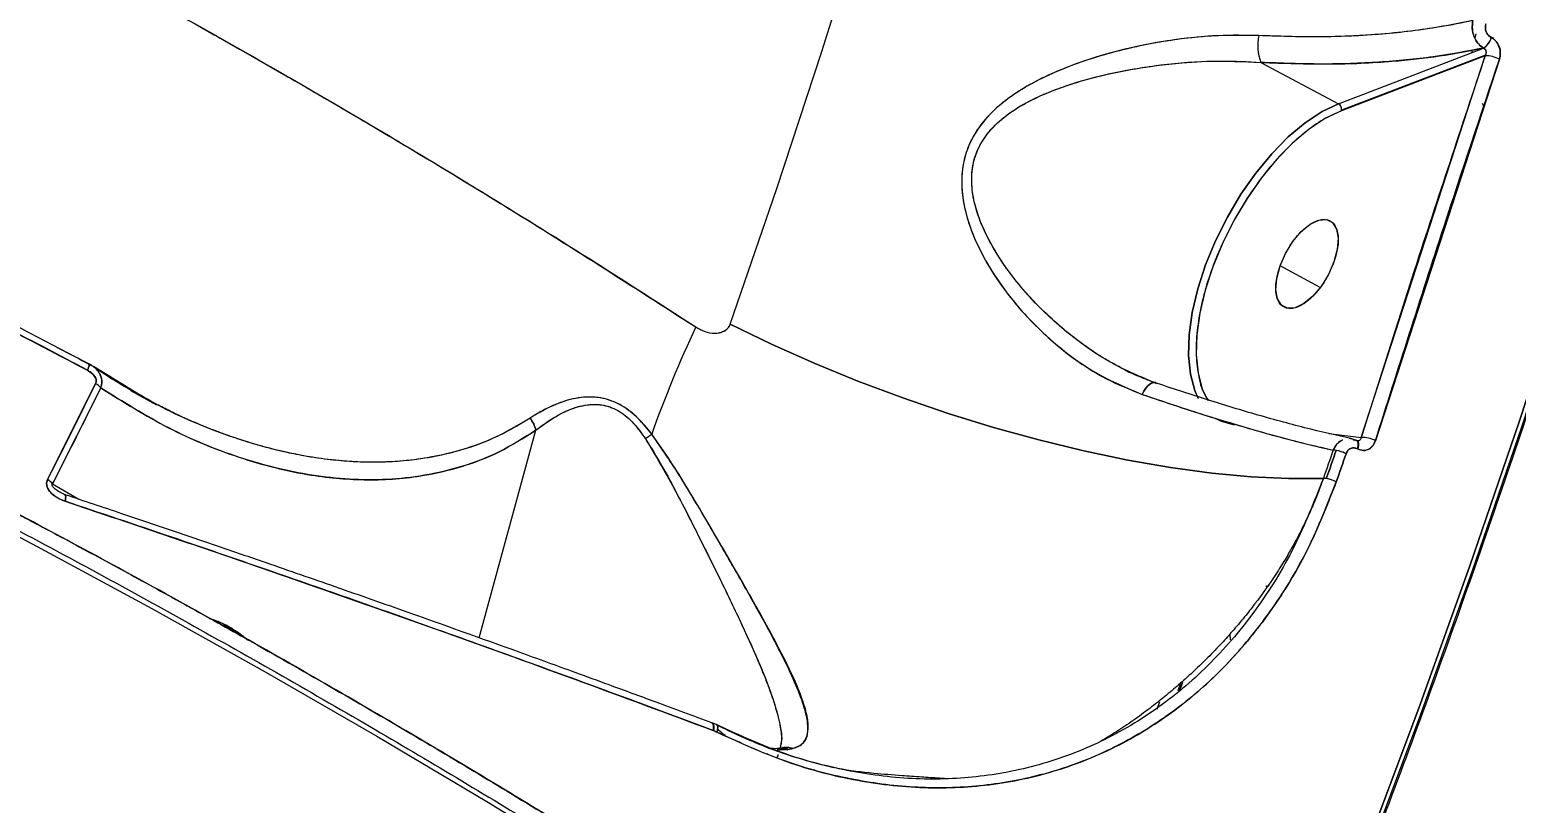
# Model space of a CAD drawing. Header units: millimetres. Extents: x -6234 to 7498, y -6127 to 5103.
# Drawn here: x 4797.5 to 4934.3, y -143.7 to -72.5 of the extents above; entities that cross this region are included whole.
import ezdxf

# ---------------------------------------------------------------- set-up
doc = ezdxf.new("R2010")
doc.units = ezdxf.units.MM
for name, color, linetype in [('DIKOM_ОБЪЕКТ', 7, 'Continuous'), ('DIKOM_РАЗМЕР_ЗОНА', 7, 'Continuous'), ('DIKOM_РАЗМЕР_ОБЪЕКТА', 7, 'Continuous')]:
    doc.layers.add(name, color=color, linetype=linetype)
doc.styles.add('style1', font='arial.ttf', dxfattribs={"width": 0.8})
doc.dimstyles.new('1-50', dxfattribs={"dimtxt": 300, "dimasz": 200, "dimexe": 100, "dimexo": 0, "dimgap": 100, "dimtad": 1, "dimtxsty": 'style1', "dimcen": 200, "dimclrd": 7, "dimclre": 7, "dimclrt": 7, "dimadec": 1, "dimazin": 2, "dimtfac": 1, "dimtmove": 0, "dimatfit": 2, "dimfxl": 0, "dimlwd": 25, "dimlwe": 18, "dimarcsym": 0})

# ---------------------------------------------------------------- blocks, each defined once
blk = doc.blocks.new('*D10')
at = {"layer": 'Defpoints', "color": 0, "transparency": 16777216}
for p in [(5627.97, 903.07), (-3229.39, -1461.51), (5627.97, -5097.58)]:
    blk.add_point(p, dxfattribs=at)
at = {"layer": 'DIKOM_РАЗМЕР_ОБЪЕКТА', "color": 7, "lineweight": 18, "transparency": 16777216}
for p, q in [((5627.97, 903.07), (5627.97, -5197.58)), ((-3229.39, -1461.51), (-3229.39, -5197.58))]:
    blk.add_line(p, q, dxfattribs=at)
at = {"layer": 'DIKOM_РАЗМЕР_ОБЪЕКТА', "color": 7, "lineweight": 25, "transparency": 16777216}
blk.add_line((-3029.39, -5097.58), (5427.97, -5097.58), dxfattribs=at)
at = {"layer": 'DIKOM_РАЗМЕР_ОБЪЕКТА', "color": 7, "transparency": 16777216}
for points in [[(-3029.39, -5064.25), (-3029.39, -5130.92), (-3229.39, -5097.58)], [(5427.97, -5064.25), (5427.97, -5130.92), (5627.97, -5097.58)]]:
    blk.add_solid(points, dxfattribs=at)
at = {"layer": 'DIKOM_РАЗМЕР_ОБЪЕКТА', "color": 7, "lineweight": 40, "transparency": 16777216, "insert": (1488.3, -4844.41), "char_height": 300, "attachment_point": 5, "style": 'style1'}
blk.add_mtext('8850', dxfattribs=at)
blk = doc.blocks.new('*D13')
at = {"layer": 'Defpoints', "color": 0, "transparency": 16777216}
for p in [(7498.07, 1778.2), (-5229.39, -1831.36), (7498.07, -6026.74)]:
    blk.add_point(p, dxfattribs=at)
at = {"layer": 'DIKOM_РАЗМЕР_ЗОНА', "color": 7, "lineweight": 18, "transparency": 16777216}
for p, q in [((7498.07, 1778.2), (7498.07, -6126.74)), ((-5229.39, -1831.36), (-5229.39, -6126.74))]:
    blk.add_line(p, q, dxfattribs=at)
at = {"layer": 'DIKOM_РАЗМЕР_ЗОНА', "color": 7, "lineweight": 25, "transparency": 16777216}
blk.add_line((-5029.39, -6026.74), (7298.07, -6026.74), dxfattribs=at)
at = {"layer": 'DIKOM_РАЗМЕР_ЗОНА', "color": 7, "transparency": 16777216}
for points in [[(-5029.39, -5993.4), (-5029.39, -6060.07), (-5229.39, -6026.74)], [(7298.07, -5993.4), (7298.07, -6060.07), (7498.07, -6026.74)]]:
    blk.add_solid(points, dxfattribs=at)
at = {"layer": 'DIKOM_РАЗМЕР_ЗОНА', "color": 7, "transparency": 16777216, "insert": (1560.69, -5773.56), "char_height": 300, "attachment_point": 5, "style": 'style1'}
blk.add_mtext('12750', dxfattribs=at)

msp = doc.modelspace()

# ---------------------------------------------------------------- linework, layer by layer
at = {"layer": 'DIKOM_ОБЪЕКТ', "color": 7, "linetype": 'Continuous', "lineweight": 15}
for p, q in [((4930.619, -72.877), (4930.519, -73.293)), ((4931.803, -73.101), (4932.24, -73.287)), ((4932.243, -73.288), (4931.811, -73.104)), ((4932.054, -73.236), (4932.032, -73.225)), ((4932.032, -73.225), (4932.054, -73.236)), ((4917.965, -79.315), (4931.325, -74.2)), ((4931.476, -74.898), (4918.251, -79.961)), ((4931.497, -74.854), (4918.257, -79.922)), ((4920.049, -110.053), (4931.476, -74.898)), ((4932.779, -75.226), (4921.363, -110.347)), ((4930.26, -74.378), (4930.199, -74.631)), ((4930.916, -74.259), (4930.898, -74.358)), ((4931.325, -74.2), (4931.304, -74.189)), ((4931.497, -74.854), (4931.476, -74.898)), ((4910.824, -75.512), (4917.965, -79.315)), ((4916.299, -96.229), (4912.595, -94.256)), ((4926.357, -94.984), (4926.294, -94.95)), ((4925.311, -98.022), (4925.36, -98.049)), ((4802.945, -103.271), (4800.015, -101.754)), ((4803.175, -103.408), (4802.945, -103.271)), ((4803.165, -103.415), (4802.945, -103.271)), ((4803.354, -103.517), (4802.985, -103.318)), ((4807.924, -106.319), (4803.381, -103.514)), ((4898.275, -103.822), (4898.721, -104.06)), ((4923.504, -103.661), (4923.532, -103.676)), ((4799.153, -113.913), (4803.572, -105.097)), ((4804.04, -105.477), (4799.616, -114.308)), ((4806.779, -105.717), (4809.181, -107.042)), ((4838.873, -128.499), (4844.088, -109.383)), ((4906.617, -108.264), (4906.932, -108.432)), ((4908.355, -108.878), (4907.967, -108.671)), ((4917.089, -109.673), (4920.049, -110.053)), ((4919.564, -110.306), (4918.939, -110.142)), ((4919.669, -110.345), (4919.101, -110.148)), ((4919.585, -110.317), (4919.335, -110.285)), ((4919.665, -110.34), (4919.643, -110.329)), ((4919.68, -110.354), (4919.688, -110.355)), ((4919.729, -110.359), (4919.69, -110.356)), ((4919.722, -111.097), (4919.743, -111.108)), ((4919.743, -111.108), (4919.722, -111.097)), ((4799.616, -114.308), (4802.023, -115.739)), ((4800.782, -115.324), (4800.223, -115.055)), ((4800.681, -115.292), (4800.856, -115.352)), ((4800.856, -115.351), (4800.681, -115.292)), ((4911.279, -123.74), (4911.503, -123.728)), ((4911.524, -123.727), (4911.347, -123.736)), ((4907.982, -128.144), (4907.988, -128.674)), ((4903.43, -132.669), (4903.181, -133.366)), ((4903.349, -133.351), (4903.599, -132.65)), ((4903.349, -133.351), (4903.599, -132.65)), ((4903.612, -132.616), (4903.363, -133.311)), ((4901.289, -135.047), (4901.533, -134.37)), ((4860.318, -136.322), (4860.292, -136.312)), ((4860.768, -136.519), (4860.335, -136.328)), ((4860.359, -136.368), (4860.385, -136.377)), ((4860.479, -136.552), (4860.417, -136.496)), ((4860.465, -136.549), (4860.424, -136.51)), ((4860.438, -136.563), (4860.49, -136.619)), ((4860.71, -136.479), (4860.826, -136.55)), ((4863.458, -137.781), (4860.71, -136.479)), ((4860.451, -137.038), (4860.409, -137.023)), ((4860.758, -137.17), (4860.451, -137.038)), ((4861.156, -137.338), (4861.162, -137.344)), ((4861.528, -137.502), (4861.377, -137.365)), ((4865.41, -139.164), (4865.44, -139.135)), ((4865.443, -139.132), (4865.411, -139.162)), ((4865.595, -138.615), (4867.292, -138.761)), ((4866.31, -138.792), (4867.285, -138.783)), ((4866.495, -138.809), (4866.474, -138.882)), ((4866.812, -138.602), (4866.809, -138.603)), ((4866.988, -138.678), (4867.292, -138.761)), ((4867.285, -138.783), (4867.741, -138.69))]:
    msp.add_line(p, q, dxfattribs=at)
at = {"layer": 'DIKOM_ОБЪЕКТ', "color": 7, "linetype": 'Continuous', "lineweight": 15, "flags": 128}
for points in [[(4981.223, 83.699), (4979.812, 74.926), (4977.32, 60.322), (4974.657, 45.764), (4971.823, 31.263), (4968.822, 16.827), (4965.654, 2.467), (4962.323, -11.809), (4958.83, -25.991), (4955.177, -40.069), (4951.367, -54.035), (4947.402, -67.879), (4943.285, -81.593), (4939.019, -95.167), (4934.607, -108.592), (4930.05, -121.859), (4925.353, -134.961), (4920.519, -147.888), (4915.55, -160.632), (4910.45, -173.184), (4905.222, -185.536)], [(4905.222, -185.536), (4910.45, -173.184), (4915.55, -160.632), (4920.519, -147.888), (4925.353, -134.961), (4930.05, -121.859), (4934.607, -108.592), (4939.019, -95.167), (4943.285, -81.593), (4947.402, -67.879), (4951.367, -54.035), (4955.177, -40.069), (4958.83, -25.991), (4962.323, -11.809), (4965.654, 2.467), (4968.822, 16.827), (4971.823, 31.263), (4974.657, 45.764), (4977.32, 60.322), (4979.812, 74.926), (4981.223, 83.699)], [(4981.536, 83.659), (4980.118, 74.842), (4977.62, 60.203), (4974.951, 45.611), (4972.111, 31.075), (4969.102, 16.605), (4965.927, 2.211), (4962.587, -12.099), (4959.086, -26.315), (4955.424, -40.427), (4951.605, -54.426), (4947.631, -68.303), (4943.504, -82.049), (4939.228, -95.655), (4934.805, -109.112), (4930.238, -122.412), (4925.53, -135.544), (4920.684, -148.502), (4915.703, -161.276), (4910.59, -173.858), (4905.35, -186.24)], [(4981.536, 83.659), (4980.118, 74.84), (4977.62, 60.201), (4974.95, 45.609), (4972.11, 31.074), (4969.102, 16.604), (4965.926, 2.21), (4962.587, -12.1), (4959.085, -26.315), (4955.424, -40.427), (4951.605, -54.426), (4947.631, -68.303), (4943.505, -82.048), (4939.228, -95.654), (4934.805, -109.111), (4930.238, -122.41), (4925.53, -135.543), (4920.684, -148.5), (4915.704, -161.274), (4910.591, -173.856), (4905.351, -186.238)], [(4861.989, -99.629), (4866.272, -87.137), (4870.42, -74.499), (4874.431, -61.722), (4878.303, -48.815), (4882.033, -35.786), (4885.618, -22.643), (4889.057, -9.395), (4892.347, 3.949), (4895.486, 17.381), (4898.471, 30.893), (4901.302, 44.475)], [(4861.989, -99.629), (4866.272, -87.137), (4870.42, -74.499), (4874.431, -61.722), (4878.303, -48.815), (4882.033, -35.786), (4885.618, -22.643), (4889.057, -9.395), (4892.347, 3.949), (4895.486, 17.381), (4898.471, 30.893), (4901.302, 44.475)], [(4905.087, -106.5), (4904.741, -105.721), (4904.342, -104.224), (4904.17, -102.5), (4904.228, -100.588), (4904.514, -98.528), (4905.023, -96.367), (4905.743, -94.151), (4906.659, -91.928), (4907.751, -89.748), (4908.994, -87.659), (4910.362, -85.705), (4911.824, -83.929), (4913.35, -82.371), (4914.904, -81.065), (4916.454, -80.038), (4917.965, -79.315)], [(4917.965, -79.315), (4916.454, -80.038), (4914.904, -81.065), (4913.35, -82.371), (4911.824, -83.929), (4910.362, -85.705), (4908.994, -87.659), (4907.751, -89.748), (4906.659, -91.928), (4905.743, -94.151), (4905.023, -96.367), (4904.514, -98.528), (4904.228, -100.588), (4904.17, -102.5), (4904.342, -104.224), (4904.741, -105.721), (4905.034, -106.397)], [(4918.251, -79.961), (4916.785, -80.663), (4915.282, -81.658), (4913.775, -82.925), (4912.296, -84.435), (4910.878, -86.157), (4909.552, -88.052), (4908.346, -90.078), (4907.288, -92.192), (4906.399, -94.347), (4905.701, -96.496), (4905.207, -98.592), (4904.929, -100.589), (4904.874, -102.444), (4905.041, -104.115), (4905.427, -105.567), (4905.955, -106.657)], [(4912.595, -94.256), (4913.103, -93.094), (4913.771, -92.011), (4914.545, -91.094), (4915.361, -90.42), (4916.154, -90.041), (4916.859, -89.989), (4917.42, -90.267), (4917.79, -90.854), (4917.94, -91.702), (4917.858, -92.742), (4917.55, -93.89)], [(4917.55, -93.89), (4917.041, -95.052), (4916.373, -96.135), (4915.6, -97.052), (4914.783, -97.726), (4913.991, -98.105), (4913.285, -98.157), (4912.725, -97.879), (4912.354, -97.292), (4912.205, -96.444), (4912.287, -95.404), (4912.595, -94.256)], [(4916.578, -113.81), (4913.376, -113.825), (4909.948, -113.662), (4906.321, -113.323), (4902.523, -112.81), (4898.583, -112.128), (4894.533, -111.281), (4890.403, -110.277), (4886.226, -109.124), (4882.035, -107.829), (4877.861, -106.403), (4873.738, -104.858), (4869.697, -103.205), (4865.771, -101.458), (4861.989, -99.629)], [(4861.989, -99.629), (4865.771, -101.458), (4869.697, -103.205), (4873.738, -104.858), (4877.861, -106.403), (4882.035, -107.829), (4886.226, -109.124), (4890.403, -110.277), (4894.533, -111.281), (4898.583, -112.128), (4902.523, -112.81), (4906.321, -113.323), (4909.948, -113.662), (4913.376, -113.825), (4916.578, -113.81)], [(4802.82, -103.856), (4802.874, -103.729), (4802.918, -103.613), (4802.951, -103.511), (4802.974, -103.424), (4802.984, -103.355), (4802.983, -103.306), (4802.97, -103.278), (4802.945, -103.271)], [(4802.945, -103.271), (4802.97, -103.278), (4802.983, -103.306), (4802.984, -103.355), (4802.974, -103.424), (4802.951, -103.511), (4802.918, -103.613), (4802.874, -103.729), (4802.82, -103.856)], [(4901.215, -105.076), (4901.085, -105), (4900.935, -104.985), (4900.77, -105.032), (4900.594, -105.14), (4900.413, -105.304), (4900.233, -105.52), (4900.06, -105.781), (4899.9, -106.078)], [(4899.9, -106.078), (4900.06, -105.781), (4900.233, -105.52), (4900.413, -105.304), (4900.594, -105.14), (4900.77, -105.032), (4900.935, -104.985), (4901.085, -105), (4901.215, -105.076)], [(4908.355, -108.878), (4907.184, -108.555), (4906.932, -108.432)], [(4906.932, -108.432), (4907.184, -108.555), (4908.355, -108.878)], [(4919.722, -111.097), (4919.763, -110.943), (4919.788, -110.797), (4919.794, -110.664), (4919.782, -110.547), (4919.751, -110.45), (4919.704, -110.377), (4919.641, -110.328), (4919.564, -110.306)], [(4919.564, -110.306), (4919.641, -110.328), (4919.704, -110.377), (4919.751, -110.45), (4919.782, -110.547), (4919.794, -110.664), (4919.788, -110.797), (4919.763, -110.943), (4919.722, -111.097)], [(4919.743, -111.108), (4919.785, -110.954), (4919.809, -110.809), (4919.815, -110.675), (4919.803, -110.558), (4919.773, -110.462), (4919.725, -110.388), (4919.662, -110.339), (4919.609, -110.321)], [(4919.647, -110.332), (4919.662, -110.339), (4919.725, -110.388), (4919.773, -110.462), (4919.803, -110.558), (4919.815, -110.675), (4919.809, -110.809), (4919.785, -110.954), (4919.743, -111.108)], [(4917.482, -111.218), (4917.369, -111.542), (4917.257, -111.867), (4917.144, -112.191), (4917.031, -112.515), (4916.918, -112.839), (4916.805, -113.163), (4916.691, -113.487), (4916.578, -113.81)], [(4917.482, -111.218), (4917.369, -111.542), (4917.257, -111.867), (4917.144, -112.191), (4917.031, -112.515), (4916.918, -112.839), (4916.805, -113.163), (4916.691, -113.487), (4916.578, -113.81)], [(4916.852, -113.829), (4916.965, -113.506), (4917.078, -113.182), (4917.191, -112.858), (4917.304, -112.534), (4917.417, -112.21), (4917.53, -111.886), (4917.643, -111.561), (4917.756, -111.237)], [(4917.756, -111.237), (4917.643, -111.561), (4917.53, -111.886), (4917.417, -112.21), (4917.304, -112.534), (4917.191, -112.858), (4917.078, -113.182), (4916.965, -113.506), (4916.852, -113.829)], [(4917.763, -114.144), (4917.876, -113.82), (4917.99, -113.496), (4918.103, -113.172), (4918.216, -112.847), (4918.329, -112.523), (4918.442, -112.199), (4918.555, -111.874), (4918.668, -111.549)], [(4918.668, -111.549), (4918.555, -111.874), (4918.442, -112.199), (4918.329, -112.523), (4918.216, -112.847), (4918.103, -113.172), (4917.99, -113.496), (4917.876, -113.82), (4917.763, -114.144)], [(4787.538, -114.469), (4798.204, -120.07), (4808.749, -125.786), (4819.166, -131.61), (4829.445, -137.538), (4839.578, -143.565), (4849.556, -149.686), (4859.371, -155.896), (4869.014, -162.189), (4878.478, -168.561), (4887.754, -175.005), (4896.834, -181.517), (4905.712, -188.091), (4914.379, -194.722), (4922.828, -201.403), (4931.053, -208.129), (4939.045, -214.895)], [(4800.681, -115.292), (4800.728, -115.283), (4800.765, -115.302), (4800.793, -115.348), (4800.81, -115.42), (4800.815, -115.517), (4800.808, -115.635), (4800.791, -115.77), (4800.762, -115.919)], [(4800.762, -115.919), (4800.791, -115.77), (4800.808, -115.635), (4800.815, -115.517), (4800.81, -115.42), (4800.793, -115.348), (4800.765, -115.302), (4800.754, -115.293)], [(4815.304, -127.291), (4816.721, -128.043), (4816.981, -128.229)], [(4817.345, -128.518), (4816.721, -128.043), (4816.368, -127.818)], [(4860.409, -137.023), (4860.435, -136.864), (4860.446, -136.717), (4860.441, -136.588), (4860.421, -136.479), (4860.385, -136.394), (4860.336, -136.336), (4860.274, -136.307), (4860.214, -136.306)], [(4860.308, -136.319), (4860.296, -136.316), (4860.245, -136.315)], [(4860.282, -136.314), (4860.296, -136.316), (4860.36, -136.344), (4860.413, -136.401), (4860.451, -136.486), (4860.475, -136.596), (4860.483, -136.728), (4860.475, -136.877), (4860.451, -137.038)], [(4860.292, -136.312), (4860.336, -136.336), (4860.385, -136.394), (4860.421, -136.479), (4860.441, -136.588), (4860.446, -136.717), (4860.435, -136.864), (4860.409, -137.023)], [(4860.451, -137.038), (4860.475, -136.877), (4860.483, -136.728), (4860.475, -136.596), (4860.451, -136.486), (4860.413, -136.401), (4860.36, -136.344), (4860.318, -136.322)], [(4860.758, -137.17), (4860.797, -137.034), (4860.823, -136.908), (4860.837, -136.794), (4860.836, -136.695), (4860.822, -136.614), (4860.795, -136.551), (4860.756, -136.51), (4860.705, -136.491)], [(4860.705, -136.491), (4860.756, -136.51), (4860.795, -136.551), (4860.822, -136.614), (4860.836, -136.695), (4860.837, -136.794), (4860.823, -136.908), (4860.797, -137.034), (4860.758, -137.17)]]:
    msp.add_lwpolyline(points, dxfattribs=at)
at = {"layer": 'DIKOM_ОБЪЕКТ', "color": 7, "linetype": 'Continuous', "lineweight": 15}
for centre, radius, start, end in [((4914.836, -73.967), 4.3, 167.63699, 201.06552), ((4930.447, -72.786), 1.644, 301.38493, 344.5022), ((4930.468, -72.795), 1.646, 301.39996, 344.46913), ((4931.488, -77.605), 2.707, 61.50897, 90.25089), ((4917.652, -79.839), 0.611, 352.19614, 59.24066), ((4917.653, -79.839), 0.61, 348.45828, 59.28214), ((4917.717, -79.844), 0.546, 347.69107, 351.76227), ((4961.362, -147.774), 113.191, 154.96233, 160.35958), ((4802.765, -106.565), 1.676, 40.49766, 61.20906), ((4797.131, -33.624), 95.459, 306.69746, 307.13275), ((4920.185, -112.522), 2.473, 61.5533, 93.14037), ((4917.512, -112.761), 1.543, 80.91542, 91.10507), ((4917.404, -113.784), 2.567, 60.51187, 88.26175), ((4917.303, -114.049), 2.848, 61.35681, 80.85056), ((4798.341, -115.331), 1.634, 38.75533, 60.23187), ((4916.61, -115.34), 1.53, 80.92008, 91.19983), ((4916.505, -116.345), 2.536, 60.24546, 88.33927), ((4916.403, -116.608), 2.815, 61.10542, 80.83321), ((4866.668, -140.437), 1.788, 69.5942, 105.90639)]:
    msp.add_arc(centre, radius, start, end, dxfattribs=at)
for points, knots in [([(4905.54, -186.08), (4905.883, -185.295), (4907.759, -181.007), (4911.075, -173.064), (4915.481, -162.252), (4919.781, -151.287), (4923.983, -140.191), (4928.083, -128.964), (4932.078, -117.616), (4935.967, -106.15), (4939.748, -94.574), (4943.418, -82.893), (4946.976, -71.117), (4950.419, -59.251), (4953.746, -47.305), (4956.955, -35.287), (4960.043, -23.208), (4963.007, -11.082), (4965.845, 1.073), (4968.551, 13.232), (4971.118, 25.349), (4973.532, 37.335), (4975.754, 48.963), (4977.685, 59.602), (4979.285, 68.869), (4980.583, 76.658), (4981.333, 81.429), (4981.681, 83.642)], [0, 0, 0, 0, 0.0098445, 0.0537606, 0.0976703, 0.1415719, 0.1854647, 0.229347, 0.2732167, 0.3170722, 0.3609107, 0.4047283, 0.4485207, 0.492282, 0.5360037, 0.5796747, 0.623279, 0.6667919, 0.710176, 0.7533686, 0.7962563, 0.8386139, 0.8799159, 0.9185897, 0.9502225, 0.9769152, 1, 1, 1, 1]), ([(4346.65, -16.013), (4346.957, -15.685), (4349.398, -13.077), (4354.825, -8.624), (4362.984, -2.696), (4372.101, 2.696), (4382.017, 7.573), (4392.498, 11.81), (4403.452, 15.441), (4414.832, 18.5), (4426.858, 21.055), (4439.535, 23.099), (4453.331, 24.671), (4468.247, 25.683), (4484.272, 26.049), (4500.833, 25.736), (4517.931, 24.739), (4535.566, 23.054), (4553.686, 20.675), (4572.197, 17.611), (4591.003, 13.876), (4610.066, 9.484), (4629.348, 4.444), (4648.746, -1.214), (4668.158, -7.453), (4687.525, -14.239), (4706.846, -21.567), (4726.125, -29.43), (4745.633, -37.953), (4765.243, -47.108), (4784.818, -56.86), (4803.981, -67.013), (4822.715, -77.569), (4841.077, -88.497), (4852.886, -96.071), (4858.808, -99.87)], [0, 0, 0, 0, 0.0043082, 0.0342233, 0.0642477, 0.0944593, 0.124623, 0.154608, 0.1827887, 0.2109478, 0.2391513, 0.2674669, 0.2959496, 0.3276262, 0.3591225, 0.3905362, 0.4219627, 0.4534994, 0.4852408, 0.5169668, 0.5485999, 0.5802399, 0.6119859, 0.6437291, 0.6752733, 0.7067144, 0.7381464, 0.7696623, 0.8013557, 0.8346689, 0.8677698, 0.9007488, 0.9337104, 0.9667586, 1, 1, 1, 1]), ([(4554.894, 20.39), (4558.429, 19.837), (4565.515, 18.728), (4576.315, 16.775), (4587.203, 14.613), (4598.151, 12.233), (4609.178, 9.635), (4620.367, 6.8), (4630.738, 3.986), (4640.27, 1.251), (4648.952, -1.355), (4657.822, -4.136), (4666.697, -7.038), (4674.189, -9.588), (4680.262, -11.717), (4685.066, -13.434), (4689.949, -15.215), (4694.911, -17.061), (4699.95, -18.974), (4705.067, -20.954), (4711.199, -23.374), (4718.446, -26.307), (4726.906, -29.835), (4735.74, -33.634), (4744.666, -37.594), (4752.717, -41.277), (4759.887, -44.639), (4766.125, -47.627), (4772.975, -50.976), (4778.002, -53.49), (4781.431, -55.23), (4782.571, -55.811), (4783.727, -56.402), (4784.898, -57.003), (4786.086, -57.615), (4787.484, -58.338), (4789.31, -59.287), (4791.778, -60.578), (4794.905, -62.229), (4798.685, -64.245), (4802.93, -66.54), (4807.167, -68.864), (4811.992, -71.545), (4817.051, -74.401), (4822.855, -77.738), (4830.298, -82.094), (4839.352, -87.543), (4849.428, -93.804), (4855.762, -97.9), (4858.808, -99.87)], [0, 0, 0, 0, 0.03561006, 0.0713872, 0.10733364, 0.14290899, 0.17836993, 0.21434639, 0.25084041, 0.27791192, 0.30553003, 0.33369479, 0.36240738, 0.38997278, 0.40494398, 0.42017486, 0.43566593, 0.45141604, 0.46742641, 0.48369712, 0.50022792, 0.5259924, 0.55305503, 0.5814161, 0.61107498, 0.63940054, 0.65969507, 0.68111897, 0.70060845, 0.72722911, 0.73095943, 0.73474648, 0.73858991, 0.74248976, 0.74644646, 0.75045923, 0.7564868, 0.76474914, 0.77524711, 0.7879816, 0.80295222, 0.81834298, 0.83121558, 0.85241948, 0.87052118, 0.89152082, 0.9303476, 0.9665076, 1, 1, 1, 1]), ([(4905.222, -185.536), (4900.2, -181.832), (4890.174, -174.438), (4874.45, -163.606), (4858.311, -153.017), (4841.729, -142.697), (4824.716, -132.64), (4807.605, -123.036), (4790.424, -113.871), (4773.261, -105.165), (4755.865, -96.783), (4738.325, -88.765), (4720.307, -80.961), (4701.799, -73.394), (4682.795, -66.093), (4663.654, -59.209), (4644.449, -52.774), (4625.285, -46.823), (4606.626, -41.489), (4588.495, -36.741), (4570.88, -32.547), (4553.42, -28.809), (4536.114, -25.533), (4518.667, -22.674), (4501.193, -20.287), (4483.805, -18.417), (4466.886, -17.11), (4450.431, -16.36), (4434.443, -16.17), (4419.221, -16.535), (4404.78, -17.423), (4391.161, -18.798), (4378.147, -20.665), (4365.763, -23.016), (4353.77, -25.904), (4342.205, -29.362), (4331.125, -33.431), (4320.784, -38.04), (4311.244, -43.167), (4302.554, -48.781), (4294.882, -54.744), (4288.169, -61.02), (4282.349, -67.577), (4277.332, -74.558), (4273.499, -81.011), (4271.689, -85.286), (4270.981, -86.96)], [0, 0, 0, 0, 0.0236888, 0.0472875, 0.0707666, 0.0941835, 0.1175935, 0.1410514, 0.1632644, 0.1856013, 0.2078607, 0.230009, 0.2520943, 0.2755011, 0.2989446, 0.3224811, 0.3461601, 0.3697779, 0.3932693, 0.4153537, 0.4374228, 0.459523, 0.4817013, 0.5040056, 0.5276569, 0.5511696, 0.5746011, 0.5980073, 0.6214432, 0.6449647, 0.6672726, 0.6895733, 0.7117491, 0.7338481, 0.7559172, 0.7793422, 0.8028415, 0.8264719, 0.8501419, 0.8736691, 0.8971077, 0.9191766, 0.9412629, 0.9634133, 0.9856755, 1, 1, 1, 1]), ([(4519.061, -22.813), (4524.826, -23.726), (4536.453, -25.568), (4554.393, -29.005), (4570.712, -32.523), (4585.271, -35.978), (4594.785, -38.395), (4601.258, -40.108), (4604.622, -41.014), (4607.999, -41.938), (4611.39, -42.88), (4614.792, -43.841), (4621.193, -45.677), (4630.807, -48.533), (4643.848, -52.621), (4657.514, -57.138), (4671.182, -61.899), (4684.79, -66.878), (4697.71, -71.826), (4706.668, -75.406), (4711.541, -77.396), (4712.76, -77.896), (4713.982, -78.399), (4715.207, -78.906), (4716.435, -79.415), (4717.666, -79.928), (4718.9, -80.444), (4720.751, -81.221), (4723.542, -82.4), (4727.589, -84.13), (4732.613, -86.309), (4738.611, -88.954), (4745.577, -92.087), (4753.484, -95.726), (4762.315, -99.893), (4771.065, -104.138), (4779.585, -108.38), (4787.732, -112.533), (4794.165, -115.894), (4798.767, -118.338), (4801.415, -119.756), (4804.098, -121.204), (4806.817, -122.683), (4809.57, -124.192), (4812.358, -125.734), (4815.179, -127.306), (4822.131, -131.216), (4832.892, -137.431), (4847.031, -145.968), (4860.3, -154.328), (4872.72, -162.478), (4884.304, -170.391), (4895.104, -178.035), (4901.905, -183.077), (4905.222, -185.536)], [0, 0, 0, 0, 0.0448231, 0.090408, 0.1367551, 0.1677634, 0.1991032, 0.2073667, 0.2156524, 0.2239614, 0.232293, 0.2406473, 0.2490247, 0.279393, 0.3112483, 0.3445917, 0.379422, 0.4113033, 0.4443368, 0.4743595, 0.4773561, 0.4803617, 0.4833757, 0.4863983, 0.4894298, 0.4924694, 0.4955182, 0.498575, 0.5062016, 0.5162332, 0.5286691, 0.543639, 0.5610517, 0.5809083, 0.6032078, 0.627951, 0.6476492, 0.6686614, 0.6909874, 0.6978165, 0.7047596, 0.7118169, 0.7189882, 0.7262733, 0.7336727, 0.7411861, 0.7488138, 0.7894229, 0.8284571, 0.8659163, 0.9017997, 0.9361085, 0.9688418, 1, 1, 1, 1]), ([(4930.34, -71.66), (4929.347, -71.867), (4927.394, -72.273), (4924.281, -72.701), (4920.536, -73.045), (4916.034, -73.232), (4912.439, -73.108), (4910.636, -73.046)], [0, 0, 0, 0, 0.1729029, 0.3401579, 0.5017811, 0.7501775, 1, 1, 1, 1]), ([(4930.34, -71.66), (4928.709, -71.982), (4925.449, -72.626), (4920.35, -73.069), (4915.404, -73.22), (4912.229, -73.104), (4910.636, -73.046)], [0, 0, 0, 0, 0.280554, 0.5605374, 0.7795192, 1, 1, 1, 1]), ([(4930.34, -71.66), (4930.305, -71.932), (4930.233, -72.478), (4930.464, -73.256), (4930.838, -73.852), (4931.149, -74.077), (4931.304, -74.189)], [0, 0, 0, 0, 0.2796008, 0.5610461, 0.7813743, 1, 1, 1, 1]), ([(4931.304, -74.189), (4931.127, -74.058), (4930.774, -73.795), (4930.416, -73.137), (4930.237, -72.385), (4930.306, -71.902), (4930.34, -71.66)], [0, 0, 0, 0, 0.2502092, 0.5000754, 0.7500655, 1, 1, 1, 1]), ([(4932.032, -73.225), (4931.924, -73.153), (4931.709, -73.008), (4931.528, -72.649), (4931.468, -72.283), (4931.513, -72.07), (4931.535, -71.963)], [0, 0, 0, 0, 0.2797961, 0.5598477, 0.779806, 1, 1, 1, 1]), ([(4931.535, -71.963), (4931.511, -72.085), (4931.463, -72.329), (4931.55, -72.709), (4931.743, -73.036), (4931.935, -73.162), (4932.032, -73.225)], [0, 0, 0, 0, 0.25001468, 0.49985853, 0.74973314, 1, 1, 1, 1]), ([(4739.77, -73.327), (4745.773, -76.008), (4757.768, -81.365), (4774.23, -89.247), (4789.259, -96.737), (4798.297, -101.481), (4802.82, -103.856)], [0, 0, 0, 0, 0.28020295, 0.55992212, 0.77977237, 1, 1, 1, 1]), ([(4802.82, -103.856), (4800.344, -102.549), (4795.697, -100.097), (4789.13, -96.723), (4783.696, -93.977), (4779.318, -91.797), (4776.569, -90.443), (4774.927, -89.639), (4774.19, -89.279), (4773.498, -88.942), (4772.852, -88.627), (4772.251, -88.336), (4768.027, -86.289), (4760.462, -82.691), (4749.818, -77.783), (4743.007, -74.762), (4739.77, -73.327)], [0, 0, 0, 0, 0.1208202, 0.2266464, 0.3174769, 0.3821893, 0.4363192, 0.4487474, 0.4604515, 0.4714278, 0.4816791, 0.491204, 0.5000063, 0.6824334, 0.8490969, 1, 1, 1, 1]), ([(4910.636, -73.046), (4908.993, -73.032), (4905.703, -73.003), (4900.611, -73.731), (4896.262, -74.782), (4892.7, -76.028), (4889.889, -77.31), (4887.281, -78.936), (4885.038, -81.033), (4883.526, -83.733), (4883.138, -86.822), (4883.702, -89.868), (4884.857, -92.719), (4886.4, -95.351), (4888.61, -98.294), (4891.635, -101.341), (4895.549, -104.256), (4898.452, -105.471), (4899.9, -106.078)], [0, 0, 0, 0, 0.0823466, 0.1648002, 0.2471001, 0.2971609, 0.3471542, 0.3976838, 0.4484644, 0.4996118, 0.5507888, 0.6016066, 0.6522505, 0.7025847, 0.7526003, 0.8352407, 0.9178413, 1, 1, 1, 1]), ([(4910.636, -73.046), (4909.393, -73.023), (4906.905, -72.977), (4903.063, -73.366), (4899.243, -74.04), (4895.891, -74.92), (4893.031, -75.912), (4890.675, -76.936), (4888.619, -78.075), (4886.923, -79.293), (4885.541, -80.597), (4884.426, -82.08), (4883.647, -83.777), (4883.268, -85.612), (4883.285, -87.482), (4883.627, -89.364), (4884.415, -91.772), (4885.887, -94.62), (4888.106, -97.68), (4890.671, -100.414), (4893.514, -102.769), (4896.588, -104.75), (4898.795, -105.635), (4899.9, -106.078)], [0, 0, 0, 0, 0.0625384, 0.1251404, 0.1872048, 0.249281, 0.2914866, 0.3335133, 0.374211, 0.4068058, 0.4368881, 0.4690114, 0.4996826, 0.5303833, 0.5625169, 0.592606, 0.625213, 0.6878457, 0.750459, 0.8126818, 0.8753087, 0.9375518, 1, 1, 1, 1]), ([(4932.779, -75.226), (4932.825, -75.013), (4932.916, -74.587), (4932.754, -73.969), (4932.452, -73.495), (4932.187, -73.322), (4932.054, -73.236)], [0, 0, 0, 0, 0.2795371, 0.5589697, 0.7793257, 1, 1, 1, 1]), ([(4932.054, -73.236), (4932.13, -73.281), (4932.284, -73.37), (4932.548, -73.634), (4932.791, -74.058), (4932.908, -74.659), (4932.822, -75.037), (4932.779, -75.226)], [0, 0, 0, 0, 0.1256884, 0.251431, 0.5007809, 0.7502503, 1, 1, 1, 1]), ([(4931.304, -74.189), (4929.789, -74.482), (4926.77, -75.066), (4921.739, -75.538), (4916.439, -75.733), (4912.7, -75.586), (4910.824, -75.512)], [0, 0, 0, 0, 0.25153863, 0.50161035, 0.75001606, 1, 1, 1, 1]), ([(4910.824, -75.512), (4912.925, -75.591), (4917.114, -75.747), (4922.582, -75.48), (4927.338, -74.969), (4929.983, -74.449), (4931.304, -74.189)], [0, 0, 0, 0, 0.28023886, 0.55898356, 0.77988398, 1, 1, 1, 1]), ([(4931.476, -74.898), (4929.29, -81.468), (4925.386, -93.201), (4921.68, -104.903), (4920.049, -110.053)], [0, 0, 0, 0, 0.5599933, 1, 1, 1, 1]), ([(4921.363, -110.347), (4923.44, -103.799), (4927.15, -92.105), (4931.059, -80.383), (4932.779, -75.226)], [0, 0, 0, 0, 0.559996, 1, 1, 1, 1]), ([(4931.325, -74.2), (4931.351, -74.214), (4931.402, -74.242), (4931.465, -74.306), (4931.514, -74.385), (4931.552, -74.499), (4931.563, -74.662), (4931.521, -74.786), (4931.497, -74.854)], [0, 0, 0, 0, 0.1213749, 0.244285, 0.3704129, 0.5009874, 0.7241393, 1, 1, 1, 1]), ([(4931.325, -74.2), (4931.379, -74.236), (4931.489, -74.308), (4931.557, -74.495), (4931.558, -74.684), (4931.518, -74.797), (4931.497, -74.854)], [0, 0, 0, 0, 0.2670913, 0.5409108, 0.7663433, 1, 1, 1, 1]), ([(4931.497, -74.854), (4931.494, -74.862), (4931.487, -74.877), (4931.479, -74.891), (4931.476, -74.898)], [0, 0, 0, 0, 0.5595739, 1, 1, 1, 1]), ([(4899.449, -104.366), (4898.969, -104.146), (4897.984, -103.692), (4896.499, -102.85), (4894.892, -101.815), (4893.117, -100.494), (4891.304, -98.921), (4889.534, -97.128), (4887.965, -95.263), (4886.565, -93.268), (4885.477, -91.321), (4884.715, -89.45), (4884.267, -87.681), (4884.145, -85.904), (4884.465, -84.129), (4885.253, -82.529), (4886.391, -81.198), (4887.772, -80.086), (4889.288, -79.172), (4890.936, -78.391), (4892.608, -77.748), (4894.372, -77.188), (4896.369, -76.66), (4898.658, -76.182), (4901.121, -75.798), (4903.984, -75.493), (4907.238, -75.321), (4909.628, -75.449), (4910.824, -75.512)], [0, 0, 0, 0, 0.02932758, 0.06015802, 0.09383994, 0.13384733, 0.18021704, 0.22320546, 0.26887153, 0.31026801, 0.35290273, 0.38742494, 0.41777705, 0.45032391, 0.48276316, 0.51493868, 0.54721822, 0.57827482, 0.61139699, 0.64281205, 0.67607154, 0.70673911, 0.74073608, 0.7847446, 0.82916007, 0.87090634, 0.93540865, 1, 1, 1, 1]), ([(4901.215, -105.076), (4899.779, -104.475), (4896.895, -103.268), (4892.965, -100.473), (4889.706, -97.414), (4887.147, -94.232), (4885.475, -91.421), (4884.475, -88.783), (4884.093, -86.434), (4884.412, -84.109), (4885.526, -82.072), (4887.206, -80.455), (4889.547, -78.975), (4892.539, -77.715), (4896.491, -76.576), (4900.999, -75.761), (4905.981, -75.3), (4909.212, -75.442), (4910.824, -75.512)], [0, 0, 0, 0, 0.08361001, 0.16786744, 0.25196351, 0.31519677, 0.37797603, 0.4193906, 0.46017596, 0.50036417, 0.54053668, 0.58129238, 0.62271221, 0.68516075, 0.74834153, 0.83209302, 0.91619701, 1, 1, 1, 1]), ([(4931.372, -79.556), (4931.355, -79.54), (4931.293, -79.481), (4931.258, -79.381), (4931.232, -79.308)], [0, 0, 0, 0, 0.2639276, 1, 1, 1, 1]), ([(4918.251, -79.961), (4917.705, -80.204), (4916.587, -80.703), (4914.809, -81.967), (4912.988, -83.625), (4911.204, -85.662), (4909.549, -87.977), (4908.099, -90.451), (4906.908, -92.959), (4905.983, -95.431), (4905.313, -97.866), (4904.913, -100.255), (4904.815, -102.532), (4905.074, -104.541), (4905.483, -105.936), (4905.899, -106.495), (4906.009, -106.643)], [0, 0, 0, 0, 0.0705039, 0.144368, 0.220654, 0.298216, 0.3757761, 0.4520677, 0.5259294, 0.5964338, 0.666935, 0.7407994, 0.8170893, 0.8946506, 0.9722106, 1, 1, 1, 1]), ([(4802.985, -103.318), (4801.106, -102.325), (4797.737, -100.544), (4793.232, -98.208), (4789.714, -96.404), (4786.781, -94.913), (4781.256, -92.129), (4775.286, -89.168), (4770.193, -86.728), (4768.86, -86.089)], [0, 0, 0, 0, 0.1675669, 0.3005902, 0.3991721, 0.478213, 0.5588756, 0.8845031, 1, 1, 1, 1]), ([(4912.595, -94.256), (4912.81, -93.738), (4913.141, -92.941), (4913.788, -91.963), (4914.339, -91.284), (4914.925, -90.722), (4915.676, -90.184), (4916.556, -89.874), (4917.259, -90.067), (4917.66, -90.519), (4917.869, -91.022), (4917.957, -91.655), (4917.929, -92.587), (4917.699, -93.376), (4917.55, -93.89)], [0, 0, 0, 0, 0.1197338, 0.1841843, 0.2500041, 0.3158267, 0.3802732, 0.4999982, 0.6197329, 0.6841796, 0.7499986, 0.8158198, 0.8802729, 1, 1, 1, 1]), ([(4917.55, -93.89), (4917.334, -94.408), (4917.003, -95.205), (4916.357, -96.183), (4915.805, -96.862), (4915.22, -97.424), (4914.468, -97.962), (4913.588, -98.272), (4912.886, -98.079), (4912.484, -97.627), (4912.275, -97.124), (4912.187, -96.491), (4912.216, -95.559), (4912.445, -94.77), (4912.595, -94.256)], [0, 0, 0, 0, 0.1197272, 0.1841778, 0.2500059, 0.3158221, 0.3802693, 0.499999, 0.6197303, 0.6841814, 0.7500024, 0.8158244, 0.8802715, 1, 1, 1, 1]), ([(4858.808, -99.87), (4858.81, -99.871), (4858.827, -99.882), (4859.092, -100.054), (4859.656, -100.328), (4860.528, -100.494), (4861.266, -100.362), (4861.696, -100.077), (4861.895, -99.844), (4861.958, -99.701), (4861.989, -99.629)], [0, 0, 0, 0, 0.0018787, 0.0164153, 0.2503483, 0.5000597, 0.7457749, 0.8745442, 0.9368644, 1, 1, 1, 1]), ([(4858.808, -99.87), (4859.082, -100.024), (4859.631, -100.334), (4860.391, -100.466), (4860.978, -100.415), (4861.396, -100.277), (4861.701, -100.072), (4861.897, -99.842), (4861.959, -99.699), (4861.989, -99.629)], [0, 0, 0, 0, 0.24992749, 0.49934524, 0.62843484, 0.74973666, 0.87457953, 0.93905874, 1, 1, 1, 1]), ([(4802.82, -103.856), (4803.051, -104.002), (4803.397, -104.223), (4803.619, -104.657), (4803.638, -104.921), (4803.594, -105.038), (4803.572, -105.097)], [0, 0, 0, 0, 0.4978361, 0.7482635, 0.8740305, 1, 1, 1, 1]), ([(4803.572, -105.097), (4803.594, -105.038), (4803.637, -104.92), (4803.623, -104.724), (4803.557, -104.534), (4803.412, -104.304), (4803.166, -104.06), (4802.935, -103.924), (4802.82, -103.856)], [0, 0, 0, 0, 0.12542933, 0.25085416, 0.37072743, 0.50180572, 0.75145117, 1, 1, 1, 1]), ([(4804.04, -105.477), (4804.089, -105.293), (4804.186, -104.931), (4804.069, -104.39), (4803.803, -103.921), (4803.423, -103.537), (4803.101, -103.358), (4802.945, -103.271)], [0, 0, 0, 0, 0.2123782, 0.4174639, 0.605444, 0.808774, 1, 1, 1, 1]), ([(4807.924, -106.319), (4807.51, -106.092), (4806.439, -105.503), (4804.919, -104.579), (4803.823, -103.851), (4803.366, -103.547)], [0, 0, 0, 0, 0.2684331, 0.6953518, 1, 1, 1, 1]), ([(4901.031, -104.987), (4900.496, -104.789), (4899.427, -104.394), (4898.383, -103.866), (4897.862, -103.602)], [0, 0, 0, 0, 0.5005822, 1, 1, 1, 1]), ([(4803.572, -105.097), (4802.756, -106.754), (4801.299, -109.713), (4799.808, -112.63), (4799.153, -113.913)], [0, 0, 0, 0, 0.5599949, 1, 1, 1, 1]), ([(4803.859, -104.077), (4803.889, -104.112), (4804.065, -104.32), (4804.147, -104.712), (4804.143, -105.155), (4804.074, -105.37), (4804.04, -105.477)], [0, 0, 0, 0, 0.09146561, 0.54342753, 0.77141917, 1, 1, 1, 1]), ([(4843.555, -108.26), (4842.43, -108.926), (4840.187, -110.254), (4836.709, -111.427), (4832.622, -112.251), (4827.929, -112.439), (4822.124, -111.787), (4815.883, -110.074), (4809.678, -107.463), (4805.873, -105.071), (4804.17, -104.001)], [0, 0, 0, 0, 0.0859034, 0.1714058, 0.2572156, 0.3869587, 0.5169739, 0.6894478, 0.8610188, 1, 1, 1, 1]), ([(4919.233, -110.175), (4917.807, -109.855), (4915.036, -109.234), (4910.414, -107.963), (4905.781, -106.568), (4902.583, -105.503), (4901.031, -104.987)], [0, 0, 0, 0, 0.2736802, 0.531705, 0.7728299, 1, 1, 1, 1]), ([(4799.616, -114.308), (4800.45, -112.671), (4801.941, -109.748), (4803.398, -106.782), (4804.04, -105.477)], [0, 0, 0, 0, 0.5599943, 1, 1, 1, 1]), ([(4844.088, -109.383), (4842.99, -110.076), (4840.777, -111.474), (4837.329, -112.775), (4833.86, -113.602), (4830.386, -113.967), (4826.929, -113.944), (4822.364, -113.449), (4816.774, -112.041), (4810.257, -109.368), (4806.115, -106.776), (4804.04, -105.477)], [0, 0, 0, 0, 0.0822337, 0.1658718, 0.2501966, 0.3328852, 0.4168127, 0.5012076, 0.6673582, 0.8332908, 1, 1, 1, 1]), ([(4804.04, -105.477), (4806.106, -106.77), (4810.232, -109.353), (4816.739, -112.029), (4822.882, -113.582), (4828.604, -114.076), (4833.238, -113.746), (4837.283, -112.789), (4840.736, -111.495), (4842.967, -110.089), (4844.088, -109.383)], [0, 0, 0, 0, 0.1659531, 0.3315073, 0.4981011, 0.6237941, 0.7494779, 0.8327969, 0.9160579, 1, 1, 1, 1]), ([(4854.756, -109.728), (4854.352, -109.232), (4853.541, -108.236), (4852.045, -107.054), (4850.379, -106.379), (4848.57, -106.255), (4846.783, -106.631), (4845.054, -107.346), (4844.055, -107.956), (4843.555, -108.26)], [0, 0, 0, 0, 0.1273541, 0.2551669, 0.3826905, 0.5093121, 0.6742695, 0.8372123, 1, 1, 1, 1]), ([(4854.756, -109.728), (4854.359, -109.24), (4853.565, -108.264), (4852.107, -107.096), (4850.476, -106.404), (4848.317, -106.217), (4845.889, -106.881), (4844.334, -107.8), (4843.555, -108.26)], [0, 0, 0, 0, 0.12519515, 0.25032296, 0.37526534, 0.50042482, 0.74978099, 1, 1, 1, 1]), ([(4899.9, -106.078), (4900.995, -106.45), (4903.161, -107.187), (4906.249, -108.173), (4909.724, -109.226), (4913.583, -110.306), (4916.163, -110.909), (4917.482, -111.218)], [0, 0, 0, 0, 0.1658951, 0.3281399, 0.4884753, 0.7384918, 1, 1, 1, 1]), ([(4899.9, -106.078), (4901.739, -106.698), (4905.409, -107.934), (4910.117, -109.343), (4914.166, -110.449), (4916.378, -110.962), (4917.482, -111.218)], [0, 0, 0, 0, 0.2801811, 0.5589191, 0.7798282, 1, 1, 1, 1]), ([(4843.555, -108.26), (4842.743, -108.756), (4841.053, -109.788), (4838.481, -110.841), (4835.819, -111.623), (4833.394, -112.065), (4831.099, -112.289), (4829.029, -112.349), (4826.95, -112.276), (4824.854, -112.079), (4823.156, -111.823), (4821.815, -111.566), (4820.86, -111.36), (4819.841, -111.115), (4818.76, -110.826), (4817.881, -110.567), (4817.208, -110.356), (4816.748, -110.206), (4816.244, -110.037), (4815.697, -109.846), (4814.986, -109.587), (4814.209, -109.29), (4813.463, -108.988), (4813.009, -108.798), (4812.776, -108.699), (4812.691, -108.662), (4811.906, -108.323), (4810.74, -107.797), (4809.61, -107.211), (4809.204, -107.001)], [0, 0, 0, 0, 0.0720373, 0.1498747, 0.2217999, 0.2997442, 0.3564759, 0.4172964, 0.4765039, 0.5346698, 0.5977025, 0.6235461, 0.6513334, 0.6810652, 0.712738, 0.7463467, 0.7586732, 0.7723004, 0.787233, 0.8034673, 0.8209997, 0.8507148, 0.8731048, 0.8881787, 0.8915775, 0.8941644, 0.8959396, 0.962572, 1, 1, 1, 1]), ([(4844.088, -109.374), (4844.552, -109.026), (4845.474, -108.335), (4847.061, -107.489), (4848.689, -106.982), (4850.333, -106.987), (4851.841, -107.585), (4853.155, -108.725), (4853.833, -109.68), (4854.177, -110.164)], [0, 0, 0, 0, 0.1696194, 0.3372307, 0.5030822, 0.6267211, 0.7489844, 0.8730281, 1, 1, 1, 1]), ([(4844.089, -109.374), (4844.778, -108.87), (4846.159, -107.862), (4848.318, -106.995), (4850.306, -106.978), (4851.84, -107.58), (4853.16, -108.731), (4853.837, -109.686), (4854.177, -110.164)], [0, 0, 0, 0, 0.24918905, 0.49868213, 0.62401755, 0.74907598, 0.87439169, 1, 1, 1, 1]), ([(4843.555, -108.26), (4843.679, -108.435), (4843.926, -108.785), (4844.034, -109.178), (4844.088, -109.374)], [0, 0, 0, 0, 0.5000801, 1, 1, 1, 1]), ([(4844.089, -109.374), (4844.034, -109.178), (4843.926, -108.785), (4843.679, -108.435), (4843.555, -108.26)], [0, 0, 0, 0, 0.5001433, 1, 1, 1, 1]), ([(4844.088, -109.383), (4844.088, -109.381), (4844.089, -109.379), (4844.089, -109.376), (4844.089, -109.375), (4844.089, -109.374)], [0, 0, 0, 0, 0.5605077, 0.7909786, 1, 1, 1, 1]), ([(4844.088, -109.383), (4844.088, -109.381), (4844.089, -109.379), (4844.089, -109.376), (4844.089, -109.375), (4844.089, -109.374)], [0, 0, 0, 0, 0.5471855, 0.7910039, 1, 1, 1, 1]), ([(4854.177, -110.164), (4854.693, -110.997), (4855.724, -112.659), (4857.082, -115.22), (4858.386, -117.75), (4859.566, -120.102), (4860.615, -122.219), (4861.549, -124.13), (4862.434, -125.97), (4863.262, -127.73), (4863.995, -129.342), (4864.624, -130.783), (4865.159, -132.081), (4865.631, -133.315), (4866.032, -134.478), (4866.35, -135.565), (4866.608, -136.73), (4866.747, -137.801), (4866.637, -138.396), (4866.593, -138.639)], [0, 0, 0, 0, 0.0730182, 0.1457154, 0.2187444, 0.2915495, 0.3523396, 0.4091743, 0.4677161, 0.5271287, 0.5822487, 0.632756, 0.6811575, 0.7274704, 0.7780117, 0.8266247, 0.8733449, 0.9484109, 1, 1, 1, 1]), ([(4854.177, -110.164), (4855.076, -111.675), (4856.882, -114.713), (4859.164, -119.306), (4861.35, -123.697), (4863.316, -127.81), (4864.861, -131.286), (4865.957, -134.14), (4866.559, -136.362), (4866.805, -137.841), (4866.623, -138.381), (4866.585, -138.493)], [0, 0, 0, 0, 0.1322561, 0.2658194, 0.3984192, 0.5315045, 0.6637552, 0.7674874, 0.8706258, 0.9731562, 1, 1, 1, 1]), ([(4867.741, -138.69), (4868.038, -138.575), (4868.647, -138.338), (4869.086, -137.611), (4869.216, -136.64), (4869.033, -135.44), (4868.588, -134.015), (4867.919, -132.397), (4867.068, -130.608), (4866.049, -128.642), (4864.921, -126.566), (4863.658, -124.321), (4862.356, -122.049), (4860.97, -119.67), (4859.553, -117.26), (4858.051, -114.746), (4856.499, -112.194), (4855.338, -110.551), (4854.756, -109.728)], [0, 0, 0, 0, 0.0610856, 0.1255921, 0.1869685, 0.250763, 0.3130119, 0.3757353, 0.4388844, 0.5002211, 0.5649343, 0.6253394, 0.6910562, 0.749573, 0.8120986, 0.8748445, 0.9372708, 1, 1, 1, 1]), ([(4867.742, -138.689), (4868.118, -138.545), (4868.868, -138.259), (4869.205, -137.168), (4869.054, -135.66), (4868.429, -133.729), (4867.425, -131.444), (4866.032, -128.69), (4864.268, -125.464), (4862.172, -121.763), (4859.897, -117.85), (4857.514, -113.755), (4855.676, -111.072), (4854.756, -109.728)], [0, 0, 0, 0, 0.0821572, 0.16390758, 0.2459733, 0.32957319, 0.41359168, 0.49694714, 0.59762782, 0.69764616, 0.79780652, 0.8987709, 1, 1, 1, 1]), ([(4917.482, -111.218), (4917.594, -111.002), (4917.815, -110.577), (4918.185, -110.362), (4918.367, -110.255)], [0, 0, 0, 0, 0.5060731, 1, 1, 1, 1]), ([(4918.371, -110.28), (4918.328, -110.29), (4918.109, -110.341), (4917.776, -110.669), (4917.58, -111.035), (4917.482, -111.218)], [0, 0, 0, 0, 0.1093617, 0.5562193, 1, 1, 1, 1]), ([(4920.049, -110.053), (4920.035, -110.117), (4920.006, -110.244), (4919.881, -110.345), (4919.754, -110.373), (4919.679, -110.346), (4919.653, -110.337)], [0, 0, 0, 0, 0.32799867, 0.64072348, 0.87651874, 1, 1, 1, 1]), ([(4920.049, -110.053), (4920.036, -110.114), (4920.011, -110.224), (4919.922, -110.316), (4919.834, -110.354), (4919.768, -110.365), (4919.728, -110.358), (4919.715, -110.356)], [0, 0, 0, 0, 0.3456511, 0.6160427, 0.7780218, 0.9338599, 1, 1, 1, 1]), ([(4919.743, -111.108), (4919.927, -111.174), (4920.294, -111.304), (4920.801, -111.135), (4921.174, -110.8), (4921.3, -110.498), (4921.363, -110.347)], [0, 0, 0, 0, 0.2797535, 0.5596274, 0.7797502, 1, 1, 1, 1]), ([(4921.363, -110.347), (4921.289, -110.518), (4921.142, -110.858), (4920.726, -111.177), (4920.317, -111.262), (4919.983, -111.216), (4919.823, -111.144), (4919.743, -111.108)], [0, 0, 0, 0, 0.249691, 0.4991954, 0.7485115, 0.8742157, 1, 1, 1, 1]), ([(4918.668, -111.549), (4918.725, -111.431), (4918.841, -111.193), (4919.14, -111.02), (4919.448, -110.988), (4919.63, -111.061), (4919.722, -111.097)], [0, 0, 0, 0, 0.2787182, 0.5585486, 0.7793219, 1, 1, 1, 1]), ([(4919.722, -111.097), (4919.618, -111.058), (4919.41, -110.978), (4919.091, -111.038), (4918.819, -111.229), (4918.719, -111.442), (4918.668, -111.549)], [0, 0, 0, 0, 0.2504013, 0.499947, 0.7496734, 1, 1, 1, 1]), ([(4787.59, -114.039), (4789.677, -115.102), (4797.783, -119.233), (4811.558, -126.761), (4828.527, -136.401), (4844.74, -146.12), (4860.255, -155.875), (4875.375, -165.87), (4890.125, -176.079), (4899.551, -183.038), (4904.273, -186.523)], [0, 0, 0, 0, 0.0491311, 0.1908382, 0.3320124, 0.4649364, 0.5979647, 0.7313798, 0.8654681, 1, 1, 1, 1]), ([(4799.153, -113.913), (4799.113, -114.019), (4799.033, -114.231), (4799.094, -114.594), (4799.265, -114.921), (4799.748, -115.484), (4800.312, -115.726), (4800.762, -115.919)], [0, 0, 0, 0, 0.1258713, 0.2517816, 0.3770607, 0.5032703, 1, 1, 1, 1]), ([(4800.762, -115.919), (4800.54, -115.833), (4800.094, -115.66), (4799.585, -115.293), (4799.261, -114.918), (4799.094, -114.59), (4799.033, -114.232), (4799.113, -114.019), (4799.153, -113.913)], [0, 0, 0, 0, 0.2484133, 0.4980192, 0.6301476, 0.7486138, 0.8742657, 1, 1, 1, 1]), ([(4800.442, -115.16), (4800.301, -115.089), (4800.049, -114.961), (4799.776, -114.751), (4799.635, -114.59), (4799.586, -114.509), (4799.566, -114.45), (4799.564, -114.413), (4799.566, -114.38), (4799.582, -114.34), (4799.604, -114.32), (4799.616, -114.308)], [0, 0, 0, 0, 0.3889853, 0.693104, 0.7796697, 0.8453332, 0.8841797, 0.9019422, 0.9194267, 0.9562659, 1, 1, 1, 1]), ([(4800.463, -115.17), (4800.302, -115.09), (4800.06, -114.969), (4799.774, -114.743), (4799.633, -114.597), (4799.58, -114.491), (4799.566, -114.446), (4799.563, -114.404), (4799.571, -114.366), (4799.589, -114.333), (4799.606, -114.317), (4799.616, -114.308)], [0, 0, 0, 0, 0.4321716, 0.6492775, 0.8193534, 0.8528404, 0.8824982, 0.9096994, 0.93691, 0.9664282, 1, 1, 1, 1]), ([(4916.578, -113.81), (4915.729, -115.96), (4914.03, -120.262), (4910.498, -125.942), (4906.328, -130.908), (4901.531, -135.008), (4896.2, -138.181), (4890.537, -140.317), (4884.677, -141.44), (4878.717, -141.609), (4872.67, -140.831), (4866.6, -139.202), (4862.672, -137.396), (4860.705, -136.491)], [0, 0, 0, 0, 0.0936192, 0.1873323, 0.2802559, 0.3736661, 0.4668398, 0.5599473, 0.6481763, 0.7358055, 0.8241664, 0.9119354, 1, 1, 1, 1]), ([(4860.758, -137.17), (4862.888, -138.144), (4867.142, -140.091), (4873.717, -141.771), (4880.253, -142.473), (4886.666, -142.085), (4892.805, -140.633), (4898.474, -138.176), (4903.575, -134.835), (4908.078, -130.731), (4911.994, -125.861), (4915.328, -120.349), (4916.952, -116.211), (4917.763, -114.144)], [0, 0, 0, 0, 0.0934384, 0.1866561, 0.2803343, 0.3733237, 0.4670051, 0.5599254, 0.6480411, 0.7358464, 0.8234839, 0.911796, 1, 1, 1, 1]), ([(4917.763, -114.144), (4916.998, -116.106), (4915.467, -120.029), (4912.359, -125.303), (4908.718, -130.01), (4904.543, -134.037), (4899.91, -137.327), (4894.875, -139.833), (4889.513, -141.516), (4883.908, -142.347), (4878.137, -142.328), (4872.29, -141.451), (4866.439, -139.799), (4862.649, -138.045), (4860.758, -137.17)], [0, 0, 0, 0, 0.0836037, 0.1671699, 0.2505498, 0.3338476, 0.4171329, 0.5001806, 0.5837103, 0.6670443, 0.7499137, 0.8335002, 0.9169352, 1, 1, 1, 1]), ([(4916.578, -113.81), (4916.438, -114.198), (4916.15, -114.996), (4915.659, -116.199), (4915.129, -117.389), (4914.579, -118.521), (4914.005, -119.62), (4913.366, -120.759), (4912.587, -122.05), (4911.761, -123.311), (4911.005, -124.384), (4910.524, -125.034), (4909.998, -125.728), (4909.27, -126.652), (4908.209, -127.907), (4907.033, -129.205), (4905.812, -130.462), (4904.54, -131.684), (4903.271, -132.825), (4901.962, -133.927), (4900.572, -135.023), (4899.089, -136.105), (4897.587, -137.127), (4896.571, -137.738), (4896.08, -138.033)], [0, 0, 0, 0, 0.0356978, 0.0736081, 0.1137382, 0.1504954, 0.1854018, 0.2245693, 0.2679767, 0.3220338, 0.3622392, 0.388659, 0.3967193, 0.4428292, 0.4978746, 0.5501389, 0.6072999, 0.6630319, 0.7171544, 0.7694871, 0.8260057, 0.8862053, 0.9450274, 1, 1, 1, 1]), ([(4800.762, -115.919), (4806.501, -117.853), (4817.949, -121.71), (4833.553, -127.194), (4847.711, -132.295), (4856.179, -135.448), (4860.409, -137.023)], [0, 0, 0, 0, 0.2815829, 0.5616524, 0.7810029, 1, 1, 1, 1]), ([(4860.409, -137.023), (4857.783, -136.043), (4852.428, -134.044), (4844.136, -131.01), (4835.753, -127.992), (4827.463, -125.056), (4819.118, -122.148), (4810.256, -119.106), (4804.017, -117.012), (4800.762, -115.919)], [0, 0, 0, 0, 0.13616574, 0.27768031, 0.4245444, 0.56146951, 0.69439647, 0.84057974, 1, 1, 1, 1]), ([(4860.365, -136.365), (4858.603, -135.707), (4855.443, -134.527), (4851.215, -132.969), (4847.91, -131.759), (4845.15, -130.754), (4839.94, -128.867), (4833.3, -126.493), (4825.394, -123.714), (4820.322, -121.955), (4816.576, -120.665), (4813.735, -119.691), (4810.121, -118.461), (4805.722, -116.974), (4802.515, -115.903), (4800.782, -115.324)], [0, 0, 0, 0, 0.0915597, 0.164219, 0.2179689, 0.2612457, 0.3054376, 0.4837587, 0.5974251, 0.7021327, 0.7365829, 0.7834313, 0.8429111, 0.9150773, 1, 1, 1, 1]), ([(4816.983, -128.27), (4816.665, -128.035), (4815.877, -127.456), (4814.878, -126.958), (4814.197, -126.785), (4814.081, -126.755)], [0, 0, 0, 0, 0.3604221, 0.8909041, 1, 1, 1, 1]), ([(4817.545, -128.7), (4817.506, -128.659), (4817.333, -128.48), (4817.119, -128.35), (4816.954, -128.25)], [0, 0, 0, 0, 0.2298891, 1, 1, 1, 1]), ([(4872.943, -140.739), (4872.428, -140.637), (4871.024, -140.36), (4868.402, -139.663), (4864.846, -138.471), (4862.244, -137.245), (4860.805, -136.567)], [0, 0, 0, 0, 0.12928925, 0.35216194, 0.64157263, 1, 1, 1, 1]), ([(4860.409, -137.023), (4860.417, -137.026), (4860.431, -137.031), (4860.445, -137.036), (4860.451, -137.038)], [0, 0, 0, 0, 0.5596228, 1, 1, 1, 1]), ([(4860.451, -137.038), (4860.509, -137.06), (4860.613, -137.099), (4860.714, -137.148), (4860.758, -137.17)], [0, 0, 0, 0, 0.5600656, 1, 1, 1, 1]), ([(4861.469, -137.476), (4861.29, -137.318), (4861.073, -137.124), (4860.859, -136.921), (4860.82, -136.885)], [0, 0, 0, 0, 0.8208945, 1, 1, 1, 1]), ([(4866.371, -139.243), (4866.362, -139.327), (4866.348, -139.455), (4866.252, -139.51), (4866.219, -139.529)], [0, 0, 0, 0, 0.6535445, 1, 1, 1, 1]), ([(4867.742, -138.689), (4867.575, -138.64), (4867.267, -138.549), (4866.954, -138.592), (4866.81, -138.612)], [0, 0, 0, 0, 0.5393759, 1, 1, 1, 1]), ([(4867.047, -138.595), (4867.104, -138.588), (4867.337, -138.558), (4867.568, -138.633), (4867.742, -138.689)], [0, 0, 0, 0, 0.2444714, 1, 1, 1, 1]), ([(4867.292, -138.761), (4867.376, -138.75), (4867.525, -138.73), (4867.675, -138.702), (4867.742, -138.689)], [0, 0, 0, 0, 0.5603316, 1, 1, 1, 1]), ([(4881.879, -141.468), (4881.665, -141.454), (4880.905, -141.403), (4879.548, -141.317), (4877.539, -141.184), (4874.973, -140.96), (4872.655, -140.711), (4871.225, -140.369), (4870.898, -140.29)], [0, 0, 0, 0, 0.0597927, 0.2126433, 0.3753966, 0.6122056, 0.9114152, 1, 1, 1, 1])]:
    msp.add_open_spline(points, degree=3, knots=knots, dxfattribs=at)

# ---------------------------------------------------------------- dimensions: what is measured, and where the dimension line sits
at = {"layer": 'DIKOM_РАЗМЕР_ЗОНА'}
dim = msp.add_linear_dim(base=(7498.074, -6026.735), p1=(-5229.391, -1831.362), p2=(7498.074, 1778.201), text='12750', dimstyle='1-50', dxfattribs=at)
dim.commit()
dim.dimension.update_dxf_attribs({"geometry": '*D13', "text_midpoint": (1560.691, -6026.735), "dimtype": 160})
at = {"layer": 'DIKOM_РАЗМЕР_ОБЪЕКТА', "lineweight": 40}
dim = msp.add_linear_dim(base=(5627.969, -5097.582), p1=(-3229.391, -1461.506), p2=(5627.969, 903.069), text='8850', dimstyle='1-50', dxfattribs=at)
dim.commit()
dim.dimension.update_dxf_attribs({"geometry": '*D10', "text_midpoint": (1488.304, -5097.582), "dimtype": 160})

doc.saveas('drawing.dxf')
